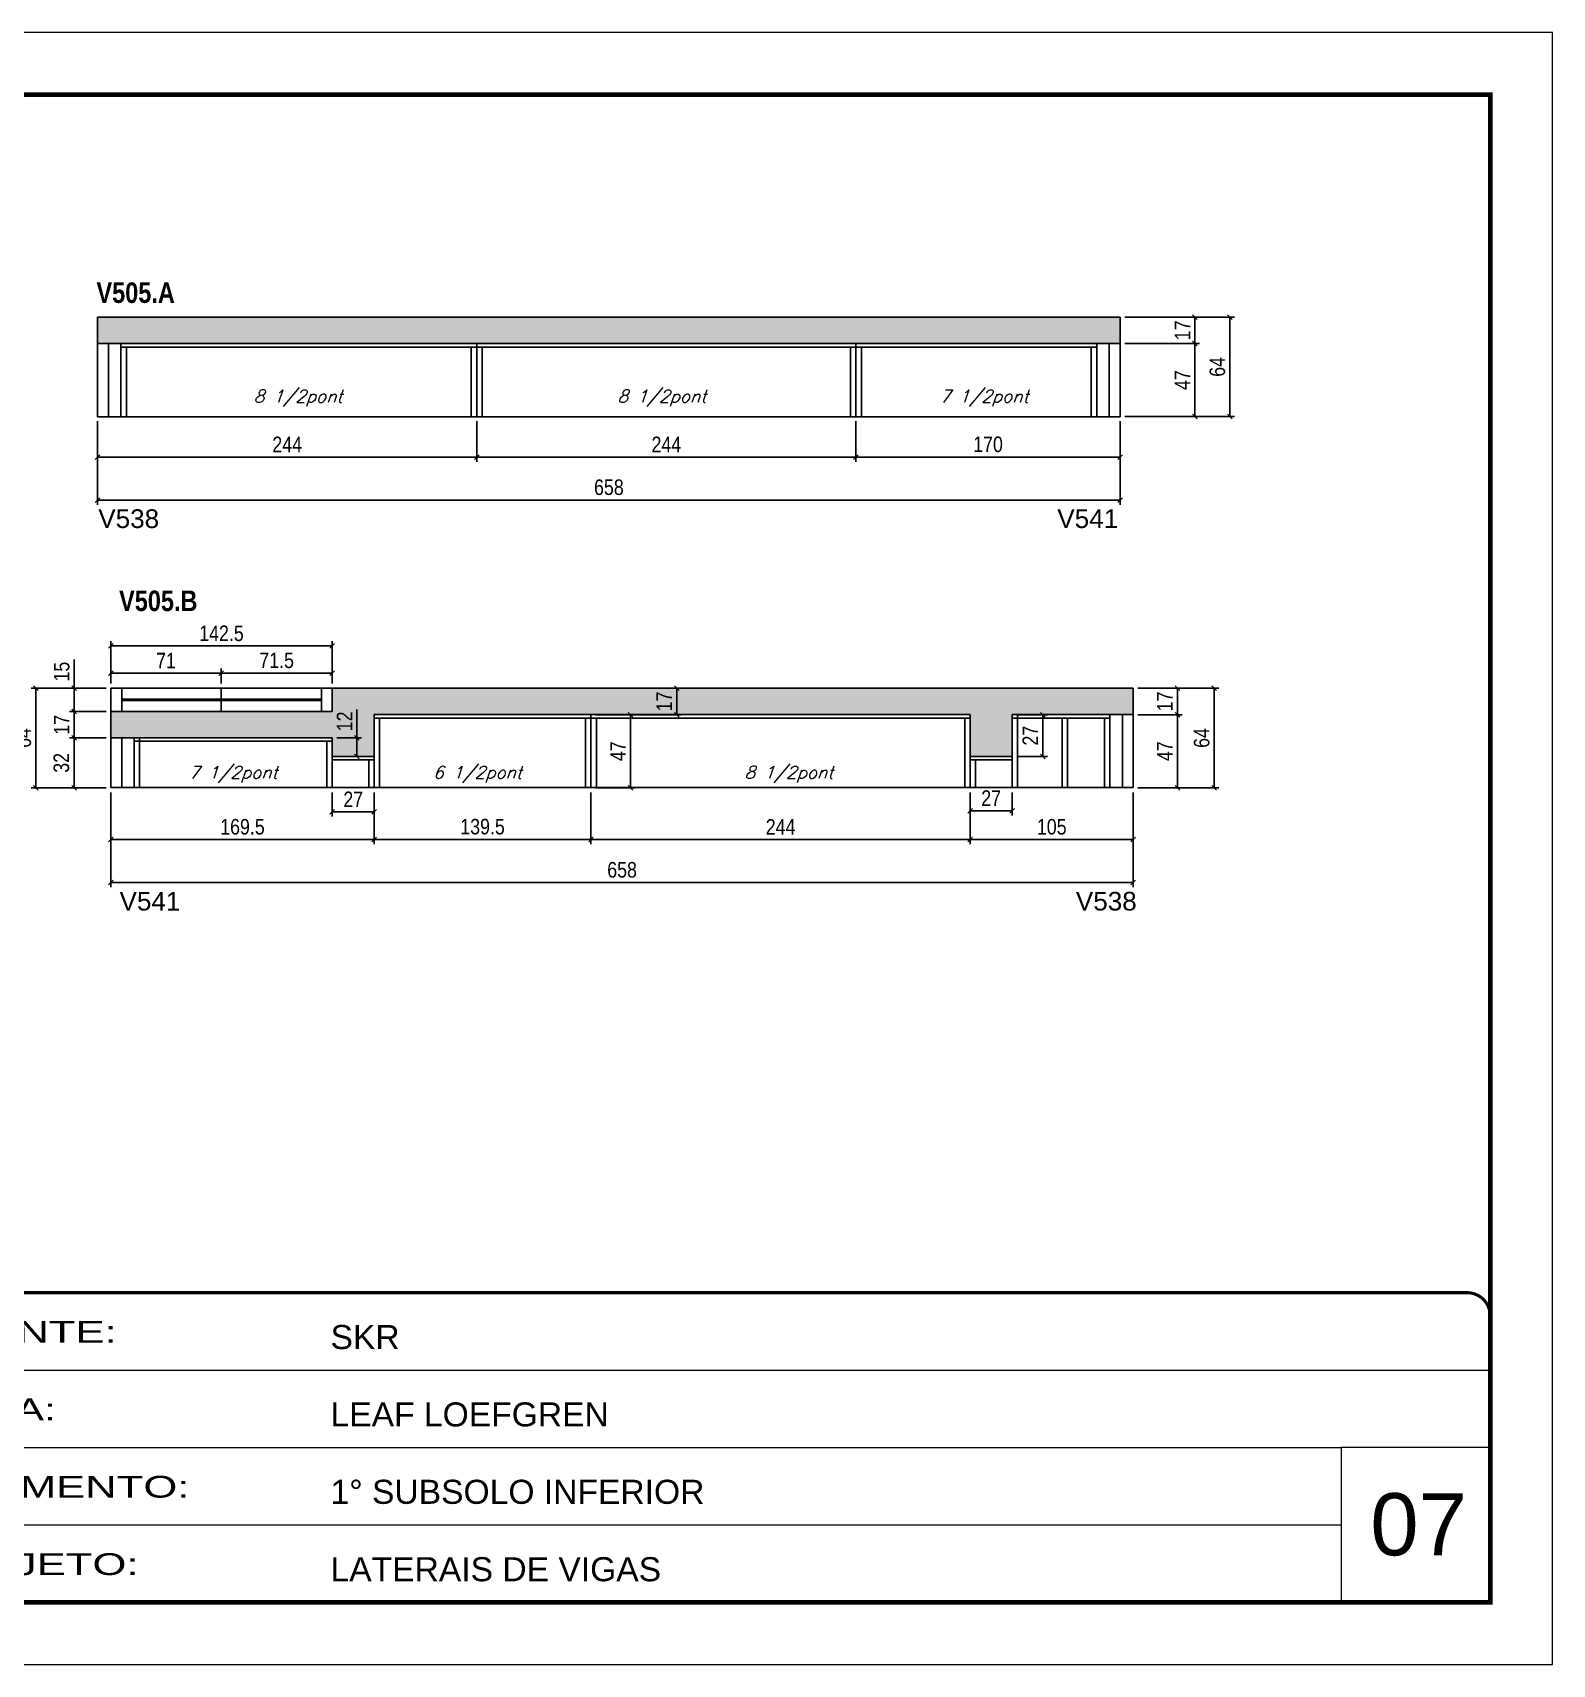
# Model space of a CAD drawing. Extents: x 3309 to 9590, y -2522 to 14608.
# Drawn here: x 7000 to 7978, y 12409 to 13459 of the extents above; entities that cross this region are included whole.
import ezdxf

# ---------------------------------------------------------------- set-up
doc = ezdxf.new("R2010")
doc.units = 0
doc.linetypes.add('CONTINUO', pattern=[0])
doc.linetypes.add('DASHED', pattern=[0.75, 0.5, -0.25])
for name, color, linetype in [('5', 5, 'Continuous'), ('COTA', 241, 'Continuous'), ('NOMENCLATURA', 7, 'Continuous'), ('Painéis', 200, 'Continuous'), ('SARR_2.2x7', 40, 'Continuous'), ('SARR_3.5x7', 81, 'Continuous'), ('texto', 7, 'Continuous')]:
    doc.layers.add(name, color=color, linetype=linetype)
for name, color, linetype, lineweight in [('CARIMBO', 255, 'Continuous', 9), ('Folhas', 255, 'Continuous', 9), ('SARRAFO DE PRESSAO', 251, 'DASHED', 9)]:
    doc.layers.add(name, color=color, linetype=linetype, lineweight=lineweight)
doc.styles.add('ARIAL', font='arial.ttf')
doc.styles.add('COTA TECNICA', font='techl___.ttf', dxfattribs={"height": 10})
doc.styles.add('Romans', font='romans.shx')
doc.styles.get("Standard").update_dxf_attribs({"font": 'arial.ttf'})
doc.styles.add('TECNICA', font='techb___.ttf', dxfattribs={"height": 10})
doc.styles.add('Tecnologia', font='')
doc.styles.get('Tecnologia').set_extended_font_data('Forgotten Futurist')
doc.dimstyles.new('PAINEL', dxfattribs={"dimtxt": 10, "dimasz": 3, "dimexe": 3, "dimexo": 3, "dimgap": 3, "dimtad": 1, "dimdec": 1, "dimzin": 12, "dimdsep": 46, "dimtxsty": 'COTA TECNICA', "dimblk1": 'OBLIQUE', "dimblk2": 'OBLIQUE', "dimsah": 1, "dimcen": 0.9, "dimclrd": 4, "dimclre": 4, "dimclrt": 240, "dimadec": 1, "dimazin": 3, "dimtfac": 1, "dimtdec": 1, "dimtmove": 0, "dimatfit": 3, "dimfxl": 1, "dimtolj": 1, "dimtzin": 12, "dimarcsym": 0})

# ---------------------------------------------------------------- blocks, each defined once
blk = doc.blocks.new('9999999999')
at = {"color": 30, "linetype": 'CONTINUO'}
for p, q in [((98564.6, 34379.6), (99584, 34379.6)), ((98564.6, 34329.8), (99488, 34329.8)), ((99584, 34329.8), (99488, 34329.8)), ((99488, 34329.8), (99488, 34230.2)), ((98564.6, 34280), (99488, 34280))]:
    blk.add_line(p, q, dxfattribs=at)
at = {"color": 30, "linetype": 'CONTINUO', "const_width": 2}
blk.add_lwpolyline([(99584, 34230.2), (99584, 34414.4, 0.414214), (99569, 34429.4), (98229, 34429.4, 0.414214), (98214, 34414.4), (98214, 34245.2, 0.414214), (98229, 34230.2), (99584, 34230.2)], format="xyb", dxfattribs=at)
at = {"layer": 'Folhas'}
blk.add_lwpolyline([(98139, 34190.2), (99624, 34190.2), (99624, 35240.2), (98139, 35240.2)], close=True, dxfattribs=at)
at = {"layer": 'Folhas', "color": 30, "const_width": 3}
blk.add_lwpolyline([(98214, 34230.2), (99584, 34230.2), (99584, 35200.2), (98214, 35200.2)], close=True, dxfattribs=at)
at = {"color": 7, "linetype": 'Continuous', "ltscale": 5, "style": 'ARIAL'}
for s, height, p in [('SKR', 15.48, (98837.7, 34393.1)), ('LEAF LOEFGREN', 15.483, (98837.7, 34343.3)), ('1° SUBSOLO INFERIOR', 15.483, (98837.7, 34293.5)), ('LATERAIS DE VIGAS', 15.483, (98837.7, 34243.7))]:
    blk.add_text(s, height=height, dxfattribs=at).set_placement(p)
at = {"layer": 'Folhas', "color": 7, "style": 'Tecnologia', "width": 1.5}
for s, p in [('CLIENTE:', (98573.7, 34397.2)), ('OBRA:', (98573.7, 34347.3)), ('PAVIMENTO:', (98573.7, 34297.5)), ('PROJETO:', (98573.7, 34247.7))]:
    blk.add_text(s, height=14, dxfattribs=at).set_placement(p)
blk = doc.blocks.new('_Oblique')
at = {"color": 0, "linetype": 'ByBlock', "lineweight": -2}
blk.add_line((-0.5, -0.5), (0.5, 0.5), dxfattribs=at)
blk = doc.blocks.new('*D63')
at = {"layer": 'COTA', "color": 4, "linetype": 'ByBlock', "lineweight": -2, "transparency": 16777216}
for p, q in [((7285.7, 13209.2), (7285.7, 13183.2)), ((7529.7, 13209.2), (7529.7, 13183.2)), ((7529.7, 13186.2), (7285.7, 13186.2))]:
    blk.add_line(p, q, dxfattribs=at)
at = {"layer": 'Defpoints', "color": 0, "linetype": 'ByBlock', "transparency": 16777216}
for p in [(7285.7, 13212.2), (7529.7, 13212.2), (7285.7, 13186.2)]:
    blk.add_point(p, dxfattribs=at)
at = {"layer": 'COTA', "color": 4, "linetype": 'ByBlock', "lineweight": -2, "transparency": 16777216, "xscale": 3, "yscale": 3, "zscale": 3, "rotation": 180}
blk.add_blockref('_Oblique', (7285.7, 13186.2), dxfattribs=at)
at = {"layer": 'COTA', "color": 4, "linetype": 'ByBlock', "lineweight": -2, "transparency": 16777216, "xscale": 3, "yscale": 3, "zscale": 3}
blk.add_blockref('_Oblique', (7529.7, 13186.2), dxfattribs=at)
at = {"layer": 'COTA', "color": 240, "linetype": 'ByBlock', "transparency": 16777216, "insert": (7407.7, 13194.3), "char_height": 10, "attachment_point": 5, "style": 'COTA TECNICA'}
blk.add_mtext('\\A1;244', dxfattribs=at)
blk = doc.blocks.new('*D64')
at = {"layer": 'COTA', "color": 4, "linetype": 'ByBlock', "lineweight": -2, "transparency": 16777216}
for p, q in [((7041.7, 13209.2), (7041.7, 13183.2)), ((7285.7, 13209.2), (7285.7, 13183.2)), ((7285.7, 13186.2), (7041.7, 13186.2))]:
    blk.add_line(p, q, dxfattribs=at)
at = {"layer": 'Defpoints', "color": 0, "linetype": 'ByBlock', "transparency": 16777216}
for p in [(7041.7, 13212.2), (7285.7, 13212.2), (7041.7, 13186.2)]:
    blk.add_point(p, dxfattribs=at)
at = {"layer": 'COTA', "color": 4, "linetype": 'ByBlock', "lineweight": -2, "transparency": 16777216, "xscale": 3, "yscale": 3, "zscale": 3, "rotation": 180}
blk.add_blockref('_Oblique', (7041.7, 13186.2), dxfattribs=at)
at = {"layer": 'COTA', "color": 4, "linetype": 'ByBlock', "lineweight": -2, "transparency": 16777216, "xscale": 3, "yscale": 3, "zscale": 3}
blk.add_blockref('_Oblique', (7285.7, 13186.2), dxfattribs=at)
at = {"layer": 'COTA', "color": 240, "linetype": 'ByBlock', "transparency": 16777216, "insert": (7163.7, 13194.3), "char_height": 10, "attachment_point": 5, "style": 'COTA TECNICA'}
blk.add_mtext('\\A1;244', dxfattribs=at)
blk = doc.blocks.new('*D66')
at = {"layer": 'COTA', "color": 4, "linetype": 'ByBlock', "lineweight": -2, "transparency": 16777216}
for p, q in [((7041.7, 13209.2), (7041.7, 13155.5)), ((7699.7, 13209.2), (7699.7, 13155.5)), ((7699.7, 13158.5), (7041.7, 13158.5))]:
    blk.add_line(p, q, dxfattribs=at)
at = {"layer": 'Defpoints', "color": 0, "linetype": 'ByBlock', "transparency": 16777216}
for p in [(7041.7, 13212.2), (7699.7, 13212.2), (7041.7, 13158.5)]:
    blk.add_point(p, dxfattribs=at)
at = {"layer": 'COTA', "color": 4, "linetype": 'ByBlock', "lineweight": -2, "transparency": 16777216, "xscale": 3, "yscale": 3, "zscale": 3, "rotation": 180}
blk.add_blockref('_Oblique', (7041.7, 13158.5), dxfattribs=at)
at = {"layer": 'COTA', "color": 4, "linetype": 'ByBlock', "lineweight": -2, "transparency": 16777216, "xscale": 3, "yscale": 3, "zscale": 3}
blk.add_blockref('_Oblique', (7699.7, 13158.5), dxfattribs=at)
at = {"layer": 'COTA', "color": 240, "linetype": 'ByBlock', "transparency": 16777216, "insert": (7370.7, 13166.7), "char_height": 10, "attachment_point": 5, "style": 'COTA TECNICA'}
blk.add_mtext('\\A1;658', dxfattribs=at)
blk = doc.blocks.new('*D67')
at = {"layer": 'COTA', "color": 4, "lineweight": -2, "transparency": 16777216}
for p, q in [((7702.7, 13259.2), (7750.8, 13259.2)), ((7747.8, 13212.2), (7747.8, 13259.2)), ((7702.7, 13212.2), (7750.8, 13212.2))]:
    blk.add_line(p, q, dxfattribs=at)
at = {"layer": 'Defpoints', "color": 0, "transparency": 16777216}
for p in [(7699.7, 13259.2), (7747.8, 13259.2), (7699.7, 13212.2)]:
    blk.add_point(p, dxfattribs=at)
at = {"layer": 'COTA', "color": 4, "lineweight": -2, "transparency": 16777216, "xscale": 3, "yscale": 3, "zscale": 3}
for p, rotation in [((7747.8, 13259.2), 90), ((7747.8, 13212.2), 270)]:
    blk.add_blockref('_Oblique', p, dxfattribs=dict(at, rotation=rotation))
at = {"layer": 'COTA', "color": 240, "transparency": 16777216, "insert": (7739.8, 13235.7), "char_height": 10, "attachment_point": 5, "rotation": 90, "style": 'COTA TECNICA'}
blk.add_mtext('\\A1;47', dxfattribs=at)
blk = doc.blocks.new('*D68')
at = {"layer": 'COTA', "color": 4, "lineweight": -2, "transparency": 16777216}
for p, q in [((7529.7, 13209.2), (7529.7, 13183.2)), ((7699.7, 13209.2), (7699.7, 13183.2)), ((7529.7, 13186.2), (7699.7, 13186.2))]:
    blk.add_line(p, q, dxfattribs=at)
at = {"layer": 'Defpoints', "color": 0, "transparency": 16777216}
for p in [(7529.7, 13212.2, 0), (7699.7, 13212.2, 0), (7699.7, 13186.2)]:
    blk.add_point(p, dxfattribs=at)
at = {"layer": 'COTA', "color": 4, "lineweight": -2, "transparency": 16777216, "xscale": 3, "yscale": 3, "zscale": 3, "rotation": 180}
blk.add_blockref('_Oblique', (7529.7, 13186.2), dxfattribs=at)
at = {"layer": 'COTA', "color": 4, "lineweight": -2, "transparency": 16777216, "xscale": 3, "yscale": 3, "zscale": 3}
blk.add_blockref('_Oblique', (7699.7, 13186.2), dxfattribs=at)
at = {"layer": 'COTA', "color": 240, "transparency": 16777216, "insert": (7614.7, 13194.3), "char_height": 10, "attachment_point": 5, "style": 'COTA TECNICA'}
blk.add_mtext('\\A1;170', dxfattribs=at)
blk = doc.blocks.new('*D69')
at = {"layer": 'COTA', "color": 4, "lineweight": -2, "transparency": 16777216}
for p, q in [((7702.7, 13276.2), (7750.8, 13276.2)), ((7747.8, 13259.2), (7747.8, 13276.2)), ((7702.7, 13259.2), (7750.8, 13259.2))]:
    blk.add_line(p, q, dxfattribs=at)
at = {"layer": 'Defpoints', "color": 0, "transparency": 16777216}
for p in [(7699.7, 13276.2, 0), (7747.8, 13276.2), (7699.7, 13259.2, 0)]:
    blk.add_point(p, dxfattribs=at)
at = {"layer": 'COTA', "color": 4, "lineweight": -2, "transparency": 16777216, "xscale": 3, "yscale": 3, "zscale": 3}
for p, rotation in [((7747.8, 13276.2), 90), ((7747.8, 13259.2), 270)]:
    blk.add_blockref('_Oblique', p, dxfattribs=dict(at, rotation=rotation))
at = {"layer": 'COTA', "color": 240, "transparency": 16777216, "insert": (7739.8, 13267.7), "char_height": 10, "attachment_point": 5, "rotation": 90, "style": 'COTA TECNICA'}
blk.add_mtext('\\A1;17', dxfattribs=at)
blk = doc.blocks.new('*D65')
at = {"layer": 'COTA', "color": 4, "lineweight": -2, "transparency": 16777216}
for p, q in [((7702.7, 13276.2), (7773.4, 13276.2)), ((7770.4, 13276.2), (7770.4, 13212.2)), ((7702.7, 13212.2), (7773.4, 13212.2))]:
    blk.add_line(p, q, dxfattribs=at)
at = {"layer": 'Defpoints', "color": 0, "transparency": 16777216}
for p in [(7699.7, 13276.2, 0), (7699.7, 13212.2, 0), (7770.4, 13212.2)]:
    blk.add_point(p, dxfattribs=at)
at = {"layer": 'COTA', "color": 4, "lineweight": -2, "transparency": 16777216, "xscale": 3, "yscale": 3, "zscale": 3}
for p, rotation in [((7770.4, 13276.2), 90), ((7770.4, 13212.2), 270)]:
    blk.add_blockref('_Oblique', p, dxfattribs=dict(at, rotation=rotation))
at = {"layer": 'COTA', "color": 240, "transparency": 16777216, "insert": (7762.3, 13244.2), "char_height": 10, "attachment_point": 5, "rotation": 90, "style": 'COTA TECNICA'}
blk.add_mtext('\\A1;64', dxfattribs=at)
blk = doc.blocks.new('*D320')
at = {"layer": 'COTA', "color": 4, "linetype": 'ByBlock', "lineweight": -2, "transparency": 16777216}
for p, q in [((7050.2, 12970.4), (7050.2, 12937.1)), ((7219.7, 12970.4), (7219.7, 12937.1)), ((7050.2, 12940.1), (7219.7, 12940.1))]:
    blk.add_line(p, q, dxfattribs=at)
at = {"layer": 'Defpoints', "color": 0, "linetype": 'ByBlock', "transparency": 16777216}
for p in [(7050.2, 12973.4), (7219.7, 12973.4), (7219.7, 12940.1)]:
    blk.add_point(p, dxfattribs=at)
at = {"layer": 'COTA', "color": 4, "linetype": 'ByBlock', "lineweight": -2, "transparency": 16777216, "xscale": 3, "yscale": 3, "zscale": 3, "rotation": 180}
blk.add_blockref('_Oblique', (7050.2, 12940.1), dxfattribs=at)
at = {"layer": 'COTA', "color": 4, "linetype": 'ByBlock', "lineweight": -2, "transparency": 16777216, "xscale": 3, "yscale": 3, "zscale": 3}
blk.add_blockref('_Oblique', (7219.7, 12940.1), dxfattribs=at)
at = {"layer": 'COTA', "color": 240, "linetype": 'ByBlock', "transparency": 16777216, "insert": (7134.9, 12948.2), "char_height": 10, "attachment_point": 5, "style": 'COTA TECNICA'}
blk.add_mtext('\\A1;169.5', dxfattribs=at)
blk = doc.blocks.new('*D321')
at = {"layer": 'COTA', "color": 4, "linetype": 'ByBlock', "lineweight": -2, "transparency": 16777216}
for p, q in [((7603.2, 12970.4), (7603.2, 12937.1)), ((7708.2, 12970.4), (7708.2, 12937.1)), ((7603.2, 12940.1), (7708.2, 12940.1))]:
    blk.add_line(p, q, dxfattribs=at)
at = {"layer": 'Defpoints', "color": 0, "linetype": 'ByBlock', "transparency": 16777216}
for p in [(7603.2, 12973.4), (7708.2, 12973.4), (7708.2, 12940.1)]:
    blk.add_point(p, dxfattribs=at)
at = {"layer": 'COTA', "color": 4, "linetype": 'ByBlock', "lineweight": -2, "transparency": 16777216, "xscale": 3, "yscale": 3, "zscale": 3, "rotation": 180}
blk.add_blockref('_Oblique', (7603.2, 12940.1), dxfattribs=at)
at = {"layer": 'COTA', "color": 4, "linetype": 'ByBlock', "lineweight": -2, "transparency": 16777216, "xscale": 3, "yscale": 3, "zscale": 3}
blk.add_blockref('_Oblique', (7708.2, 12940.1), dxfattribs=at)
at = {"layer": 'COTA', "color": 240, "linetype": 'ByBlock', "transparency": 16777216, "insert": (7655.7, 12948.2), "char_height": 10, "attachment_point": 5, "style": 'COTA TECNICA'}
blk.add_mtext('\\A1;105', dxfattribs=at)
blk = doc.blocks.new('*D332')
at = {"layer": 'COTA', "color": 4, "linetype": 'ByBlock', "lineweight": -2, "transparency": 16777216}
for p, q in [((7050.2, 12970.4), (7050.2, 12909.4)), ((7708.2, 12970.4), (7708.2, 12909.4)), ((7050.2, 12912.4), (7708.2, 12912.4))]:
    blk.add_line(p, q, dxfattribs=at)
at = {"layer": 'Defpoints', "color": 0, "linetype": 'ByBlock', "transparency": 16777216}
for p in [(7050.2, 12973.4), (7708.2, 12973.4), (7708.2, 12912.4)]:
    blk.add_point(p, dxfattribs=at)
at = {"layer": 'COTA', "color": 4, "linetype": 'ByBlock', "lineweight": -2, "transparency": 16777216, "xscale": 3, "yscale": 3, "zscale": 3, "rotation": 180}
blk.add_blockref('_Oblique', (7050.2, 12912.4), dxfattribs=at)
at = {"layer": 'COTA', "color": 4, "linetype": 'ByBlock', "lineweight": -2, "transparency": 16777216, "xscale": 3, "yscale": 3, "zscale": 3}
blk.add_blockref('_Oblique', (7708.2, 12912.4), dxfattribs=at)
at = {"layer": 'COTA', "color": 240, "linetype": 'ByBlock', "transparency": 16777216, "insert": (7379.2, 12920.5), "char_height": 10, "attachment_point": 5, "style": 'COTA TECNICA'}
blk.add_mtext('\\A1;658', dxfattribs=at)
blk = doc.blocks.new('*D333')
at = {"layer": 'COTA', "color": 4, "lineweight": -2, "transparency": 16777216}
for p, q in [((7047.2, 13037.4), (6999, 13037.4)), ((7002, 12973.4), (7002, 13037.4)), ((7047.2, 12973.4), (6999, 12973.4))]:
    blk.add_line(p, q, dxfattribs=at)
at = {"layer": 'Defpoints', "color": 0, "transparency": 16777216}
for p in [(7002, 13037.4), (7050.2, 13037.4), (7050.2, 12973.4)]:
    blk.add_point(p, dxfattribs=at)
at = {"layer": 'COTA', "color": 4, "lineweight": -2, "transparency": 16777216, "xscale": 3, "yscale": 3, "zscale": 3}
for p, rotation in [((7002, 13037.4), 90), ((7002, 12973.4), 270)]:
    blk.add_blockref('_Oblique', p, dxfattribs=dict(at, rotation=rotation))
at = {"layer": 'COTA', "color": 240, "transparency": 16777216, "insert": (6993.9, 13005.4), "char_height": 10, "attachment_point": 5, "rotation": 90, "style": 'COTA TECNICA'}
blk.add_mtext('\\A1;64', dxfattribs=at)
blk = doc.blocks.new('*D327')
at = {"layer": 'COTA', "color": 4, "lineweight": -2, "transparency": 16777216}
for p, q in [((7359.2, 12970.4), (7359.2, 12937.1)), ((7603.2, 12970.4), (7603.2, 12937.1)), ((7603.2, 12940.1), (7359.2, 12940.1))]:
    blk.add_line(p, q, dxfattribs=at)
at = {"layer": 'Defpoints', "color": 0, "transparency": 16777216}
for p in [(7359.2, 12973.4, 0), (7603.2, 12973.4, 0), (7359.2, 12940.1)]:
    blk.add_point(p, dxfattribs=at)
at = {"layer": 'COTA', "color": 4, "lineweight": -2, "transparency": 16777216, "xscale": 3, "yscale": 3, "zscale": 3, "rotation": 180}
blk.add_blockref('_Oblique', (7359.2, 12940.1), dxfattribs=at)
at = {"layer": 'COTA', "color": 4, "lineweight": -2, "transparency": 16777216, "xscale": 3, "yscale": 3, "zscale": 3}
blk.add_blockref('_Oblique', (7603.2, 12940.1), dxfattribs=at)
at = {"layer": 'COTA', "color": 240, "transparency": 16777216, "insert": (7481.2, 12948.2), "char_height": 10, "attachment_point": 5, "style": 'COTA TECNICA'}
blk.add_mtext('\\A1;244', dxfattribs=at)
blk = doc.blocks.new('*D328')
at = {"layer": 'COTA', "color": 4, "lineweight": -2, "transparency": 16777216}
for p, q in [((7219.7, 12970.4), (7219.7, 12937.1)), ((7359.2, 12970.4), (7359.2, 12937.1)), ((7359.2, 12940.1), (7219.7, 12940.1))]:
    blk.add_line(p, q, dxfattribs=at)
at = {"layer": 'Defpoints', "color": 0, "transparency": 16777216}
for p in [(7219.7, 12973.4, 0), (7359.2, 12973.4, 0), (7219.7, 12940.1)]:
    blk.add_point(p, dxfattribs=at)
at = {"layer": 'COTA', "color": 4, "lineweight": -2, "transparency": 16777216, "xscale": 3, "yscale": 3, "zscale": 3, "rotation": 180}
blk.add_blockref('_Oblique', (7219.7, 12940.1), dxfattribs=at)
at = {"layer": 'COTA', "color": 4, "lineweight": -2, "transparency": 16777216, "xscale": 3, "yscale": 3, "zscale": 3}
blk.add_blockref('_Oblique', (7359.2, 12940.1), dxfattribs=at)
at = {"layer": 'COTA', "color": 240, "transparency": 16777216, "insert": (7289.4, 12948.3), "char_height": 10, "attachment_point": 5, "style": 'COTA TECNICA'}
blk.add_mtext('\\A1;139.5', dxfattribs=at)
blk = doc.blocks.new('*D329')
at = {"layer": 'COTA', "color": 4, "lineweight": -2, "transparency": 16777216}
for p, q in [((7633.2, 13020.4), (7652.9, 13020.4)), ((7649.9, 13020.4), (7649.9, 12993.4)), ((7633.2, 12993.4), (7652.9, 12993.4))]:
    blk.add_line(p, q, dxfattribs=at)
at = {"layer": 'Defpoints', "color": 0, "transparency": 16777216}
for p in [(7630.2, 13020.4, 0), (7630.2, 12993.4, 0), (7649.9, 12993.4)]:
    blk.add_point(p, dxfattribs=at)
at = {"layer": 'COTA', "color": 4, "lineweight": -2, "transparency": 16777216, "xscale": 3, "yscale": 3, "zscale": 3}
for p, rotation in [((7649.9, 13020.4), 90), ((7649.9, 12993.4), 270)]:
    blk.add_blockref('_Oblique', p, dxfattribs=dict(at, rotation=rotation))
at = {"layer": 'COTA', "color": 240, "transparency": 16777216, "insert": (7641.9, 13006.9), "char_height": 10, "attachment_point": 5, "rotation": 90, "style": 'COTA TECNICA'}
blk.add_mtext('\\A1;27', dxfattribs=at)
blk = doc.blocks.new('*D330')
at = {"layer": 'COTA', "color": 4, "lineweight": -2, "transparency": 16777216}
for p, q in [((7603.2, 12970.4), (7603.2, 12955.6)), ((7630.2, 12970.4), (7630.2, 12955.6)), ((7630.2, 12958.6), (7603.2, 12958.6))]:
    blk.add_line(p, q, dxfattribs=at)
at = {"layer": 'Defpoints', "color": 0, "transparency": 16777216}
for p in [(7603.2, 12973.4, 0), (7630.2, 12973.4, 0), (7603.2, 12958.6)]:
    blk.add_point(p, dxfattribs=at)
at = {"layer": 'COTA', "color": 4, "lineweight": -2, "transparency": 16777216, "xscale": 3, "yscale": 3, "zscale": 3, "rotation": 180}
blk.add_blockref('_Oblique', (7603.2, 12958.6), dxfattribs=at)
at = {"layer": 'COTA', "color": 4, "lineweight": -2, "transparency": 16777216, "xscale": 3, "yscale": 3, "zscale": 3}
blk.add_blockref('_Oblique', (7630.2, 12958.6), dxfattribs=at)
at = {"layer": 'COTA', "color": 240, "transparency": 16777216, "insert": (7616.7, 12966.7), "char_height": 10, "attachment_point": 5, "style": 'COTA TECNICA'}
blk.add_mtext('\\A1;27', dxfattribs=at)
blk = doc.blocks.new('*D323')
at = {"layer": 'COTA', "color": 4, "lineweight": -2, "transparency": 16777216}
for p, q in [((7047.2, 13005.4), (7023.7, 13005.4)), ((7026.7, 13005.4), (7026.7, 12973.4)), ((7047.2, 12973.4), (7023.7, 12973.4))]:
    blk.add_line(p, q, dxfattribs=at)
at = {"layer": 'Defpoints', "color": 0, "transparency": 16777216}
for p in [(7050.2, 13005.4, 0), (7026.7, 12973.4), (7050.2, 12973.4, 0)]:
    blk.add_point(p, dxfattribs=at)
at = {"layer": 'COTA', "color": 4, "lineweight": -2, "transparency": 16777216, "xscale": 3, "yscale": 3, "zscale": 3}
for p, rotation in [((7026.7, 13005.4), 90), ((7026.7, 12973.4), 270)]:
    blk.add_blockref('_Oblique', p, dxfattribs=dict(at, rotation=rotation))
at = {"layer": 'COTA', "color": 240, "transparency": 16777216, "insert": (7018.4, 12989.4), "char_height": 10, "attachment_point": 5, "rotation": 90, "style": 'COTA TECNICA'}
blk.add_mtext('\\A1;32', dxfattribs=at)
blk = doc.blocks.new('*D324')
at = {"layer": 'COTA', "color": 4, "lineweight": -2, "transparency": 16777216}
for p, q in [((7047.2, 13022.4), (7023.7, 13022.4)), ((7026.7, 13005.4), (7026.7, 13022.4)), ((7047.2, 13005.4), (7023.7, 13005.4))]:
    blk.add_line(p, q, dxfattribs=at)
at = {"layer": 'Defpoints', "color": 0, "transparency": 16777216}
for p in [(7026.7, 13022.4), (7050.2, 13022.4, 0), (7050.2, 13005.4, 0)]:
    blk.add_point(p, dxfattribs=at)
at = {"layer": 'COTA', "color": 4, "lineweight": -2, "transparency": 16777216, "xscale": 3, "yscale": 3, "zscale": 3}
for p, rotation in [((7026.7, 13022.4), 90), ((7026.7, 13005.4), 270)]:
    blk.add_blockref('_Oblique', p, dxfattribs=dict(at, rotation=rotation))
at = {"layer": 'COTA', "color": 240, "transparency": 16777216, "insert": (7018.6, 13013.9), "char_height": 10, "attachment_point": 5, "rotation": 90, "style": 'COTA TECNICA'}
blk.add_mtext('\\A1;17', dxfattribs=at)
blk = doc.blocks.new('*D325')
at = {"layer": 'COTA', "color": 4, "lineweight": -2, "transparency": 16777216}
for p, q in [((7026.7, 13037.4), (7026.7, 13055.8)), ((7047.2, 13037.4), (7023.7, 13037.4)), ((7026.7, 13022.4), (7026.7, 13037.4)), ((7047.2, 13022.4), (7023.7, 13022.4))]:
    blk.add_line(p, q, dxfattribs=at)
at = {"layer": 'Defpoints', "color": 0, "transparency": 16777216}
for p in [(7026.7, 13037.4), (7050.2, 13037.4, 0), (7050.2, 13022.4, 0)]:
    blk.add_point(p, dxfattribs=at)
at = {"layer": 'COTA', "color": 4, "lineweight": -2, "transparency": 16777216, "xscale": 3, "yscale": 3, "zscale": 3}
for p, rotation in [((7026.7, 13037.4), 90), ((7026.7, 13022.4), 270)]:
    blk.add_blockref('_Oblique', p, dxfattribs=dict(at, rotation=rotation))
at = {"layer": 'COTA', "color": 240, "transparency": 16777216, "insert": (7018.6, 13048.1), "char_height": 10, "attachment_point": 5, "rotation": 90, "style": 'COTA TECNICA'}
blk.add_mtext('\\A1;15', dxfattribs=at)
blk = doc.blocks.new('*D326')
at = {"layer": 'COTA', "color": 4, "lineweight": -2, "transparency": 16777216}
for p, q in [((7050.2, 13040.4), (7050.2, 13067.6)), ((7192.7, 13064.6), (7050.2, 13064.6)), ((7192.7, 13040.4), (7192.7, 13067.6))]:
    blk.add_line(p, q, dxfattribs=at)
at = {"layer": 'Defpoints', "color": 0, "transparency": 16777216}
for p in [(7050.2, 13064.6), (7050.2, 13037.4, 0), (7192.7, 13037.4, 0)]:
    blk.add_point(p, dxfattribs=at)
at = {"layer": 'COTA', "color": 4, "lineweight": -2, "transparency": 16777216, "xscale": 3, "yscale": 3, "zscale": 3, "rotation": 180}
blk.add_blockref('_Oblique', (7050.2, 13064.6), dxfattribs=at)
at = {"layer": 'COTA', "color": 4, "lineweight": -2, "transparency": 16777216, "xscale": 3, "yscale": 3, "zscale": 3}
blk.add_blockref('_Oblique', (7192.7, 13064.6), dxfattribs=at)
at = {"layer": 'COTA', "color": 240, "transparency": 16777216, "insert": (7121.4, 13072.7), "char_height": 10, "attachment_point": 5, "style": 'COTA TECNICA'}
blk.add_mtext('\\A1;142.5', dxfattribs=at)
blk = doc.blocks.new('*D331')
at = {"layer": 'COTA', "color": 4, "lineweight": -2, "transparency": 16777216}
for p, q in [((7711.2, 13020.4), (7739.6, 13020.4)), ((7736.6, 13020.4), (7736.6, 12973.4)), ((7711.2, 12973.4), (7739.6, 12973.4))]:
    blk.add_line(p, q, dxfattribs=at)
at = {"layer": 'Defpoints', "color": 0, "transparency": 16777216}
for p in [(7708.2, 13020.4, 0), (7708.2, 12973.4, 0), (7736.6, 12973.4)]:
    blk.add_point(p, dxfattribs=at)
at = {"layer": 'COTA', "color": 4, "lineweight": -2, "transparency": 16777216, "xscale": 3, "yscale": 3, "zscale": 3}
for p, rotation in [((7736.6, 13020.4), 90), ((7736.6, 12973.4), 270)]:
    blk.add_blockref('_Oblique', p, dxfattribs=dict(at, rotation=rotation))
at = {"layer": 'COTA', "color": 240, "transparency": 16777216, "insert": (7728.5, 12996.9), "char_height": 10, "attachment_point": 5, "rotation": 90, "style": 'COTA TECNICA'}
blk.add_mtext('\\A1;47', dxfattribs=at)
blk = doc.blocks.new('*D322')
at = {"layer": 'COTA', "color": 4, "lineweight": -2, "transparency": 16777216}
for p, q in [((7362.2, 13020.4), (7387.7, 13020.4)), ((7384.7, 13020.4), (7384.7, 12973.4)), ((7362.2, 12973.4), (7387.7, 12973.4))]:
    blk.add_line(p, q, dxfattribs=at)
at = {"layer": 'Defpoints', "color": 0, "transparency": 16777216}
for p in [(7359.2, 13020.4, 0), (7359.2, 12973.4, 0), (7384.7, 12973.4)]:
    blk.add_point(p, dxfattribs=at)
at = {"layer": 'COTA', "color": 4, "lineweight": -2, "transparency": 16777216, "xscale": 3, "yscale": 3, "zscale": 3}
for p, rotation in [((7384.7, 13020.4), 90), ((7384.7, 12973.4), 270)]:
    blk.add_blockref('_Oblique', p, dxfattribs=dict(at, rotation=rotation))
at = {"layer": 'COTA', "color": 240, "transparency": 16777216, "insert": (7376.6, 12996.9), "char_height": 10, "attachment_point": 5, "rotation": 90, "style": 'COTA TECNICA'}
blk.add_mtext('\\A1;47', dxfattribs=at)
blk = doc.blocks.new('*D334')
at = {"layer": 'COTA', "color": 4, "lineweight": -2, "transparency": 16777216}
for p, q in [((7192.7, 12970.4), (7192.7, 12954.8)), ((7219.7, 12970.4), (7219.7, 12954.8)), ((7219.7, 12957.8), (7192.7, 12957.8))]:
    blk.add_line(p, q, dxfattribs=at)
at = {"layer": 'Defpoints', "color": 0, "transparency": 16777216}
for p in [(7192.7, 12973.4, 0), (7219.7, 12973.4, 0), (7192.7, 12957.8)]:
    blk.add_point(p, dxfattribs=at)
at = {"layer": 'COTA', "color": 4, "lineweight": -2, "transparency": 16777216, "xscale": 3, "yscale": 3, "zscale": 3, "rotation": 180}
blk.add_blockref('_Oblique', (7192.7, 12957.8), dxfattribs=at)
at = {"layer": 'COTA', "color": 4, "lineweight": -2, "transparency": 16777216, "xscale": 3, "yscale": 3, "zscale": 3}
blk.add_blockref('_Oblique', (7219.7, 12957.8), dxfattribs=at)
at = {"layer": 'COTA', "color": 240, "transparency": 16777216, "insert": (7206.2, 12965.9), "char_height": 10, "attachment_point": 5, "style": 'COTA TECNICA'}
blk.add_mtext('\\A1;27', dxfattribs=at)
blk = doc.blocks.new('*D337')
at = {"layer": 'COTA', "color": 4, "lineweight": -2, "transparency": 16777216}
for p, q in [((7050.2, 13040.4), (7050.2, 13050.2)), ((7050.2, 13047.2), (7121.2, 13047.2)), ((7121.2, 13040.4), (7121.2, 13050.2))]:
    blk.add_line(p, q, dxfattribs=at)
at = {"layer": 'Defpoints', "color": 0, "transparency": 16777216}
for p in [(7121.2, 13047.2), (7050.2, 13037.4), (7121.2, 13037.4)]:
    blk.add_point(p, dxfattribs=at)
at = {"layer": 'COTA', "color": 4, "lineweight": -2, "transparency": 16777216, "xscale": 3, "yscale": 3, "zscale": 3, "rotation": 180}
blk.add_blockref('_Oblique', (7050.2, 13047.2), dxfattribs=at)
at = {"layer": 'COTA', "color": 4, "lineweight": -2, "transparency": 16777216, "xscale": 3, "yscale": 3, "zscale": 3}
blk.add_blockref('_Oblique', (7121.2, 13047.2), dxfattribs=at)
at = {"layer": 'COTA', "color": 240, "transparency": 16777216, "insert": (7085.7, 13055.2), "char_height": 10, "attachment_point": 5, "style": 'COTA TECNICA'}
blk.add_mtext('\\A1;71', dxfattribs=at)
blk = doc.blocks.new('*D338')
at = {"layer": 'COTA', "color": 4, "lineweight": -2, "transparency": 16777216}
for p, q in [((7121.2, 13040.4), (7121.2, 13050.2)), ((7121.2, 13047.2), (7192.7, 13047.2)), ((7192.7, 13040.4), (7192.7, 13050.2))]:
    blk.add_line(p, q, dxfattribs=at)
at = {"layer": 'Defpoints', "color": 0, "transparency": 16777216}
for p in [(7192.7, 13047.2), (7121.2, 13037.4), (7192.7, 13037.4)]:
    blk.add_point(p, dxfattribs=at)
at = {"layer": 'COTA', "color": 4, "lineweight": -2, "transparency": 16777216, "xscale": 3, "yscale": 3, "zscale": 3, "rotation": 180}
blk.add_blockref('_Oblique', (7121.2, 13047.2), dxfattribs=at)
at = {"layer": 'COTA', "color": 4, "lineweight": -2, "transparency": 16777216, "xscale": 3, "yscale": 3, "zscale": 3}
blk.add_blockref('_Oblique', (7192.7, 13047.2), dxfattribs=at)
at = {"layer": 'COTA', "color": 240, "transparency": 16777216, "insert": (7156.9, 13055.3), "char_height": 10, "attachment_point": 5, "style": 'COTA TECNICA'}
blk.add_mtext('\\A1;71.5', dxfattribs=at)
blk = doc.blocks.new('*D339')
at = {"layer": 'COTA', "color": 4, "lineweight": -2, "transparency": 16777216}
for p, q in [((7208.6, 13005.4), (7208.6, 13023.8)), ((7195.7, 13005.4), (7211.6, 13005.4)), ((7208.6, 12993.4), (7208.6, 13005.4)), ((7195.7, 12993.4), (7211.6, 12993.4))]:
    blk.add_line(p, q, dxfattribs=at)
at = {"layer": 'Defpoints', "color": 0, "transparency": 16777216}
for p in [(7192.7, 13005.4), (7208.6, 13005.4), (7192.7, 12993.4)]:
    blk.add_point(p, dxfattribs=at)
at = {"layer": 'COTA', "color": 4, "lineweight": -2, "transparency": 16777216, "xscale": 3, "yscale": 3, "zscale": 3}
for p, rotation in [((7208.6, 13005.4), 90), ((7208.6, 12993.4), 270)]:
    blk.add_blockref('_Oblique', p, dxfattribs=dict(at, rotation=rotation))
at = {"layer": 'COTA', "color": 240, "transparency": 16777216, "insert": (7200.6, 13016.1), "char_height": 10, "attachment_point": 5, "rotation": 90, "style": 'COTA TECNICA'}
blk.add_mtext('\\A1;12', dxfattribs=at)
blk = doc.blocks.new('*D340')
at = {"layer": 'COTA', "color": 4, "lineweight": -2, "transparency": 16777216}
for p, q in [((7391.9, 13037.4), (7417.4, 13037.4)), ((7414.4, 13020.4), (7414.4, 13037.4)), ((7362.2, 13020.4), (7417.4, 13020.4))]:
    blk.add_line(p, q, dxfattribs=at)
at = {"layer": 'Defpoints', "color": 0, "transparency": 16777216}
for p in [(7388.9, 13037.4), (7414.4, 13037.4), (7359.2, 13020.4)]:
    blk.add_point(p, dxfattribs=at)
at = {"layer": 'COTA', "color": 4, "lineweight": -2, "transparency": 16777216, "xscale": 3, "yscale": 3, "zscale": 3}
for p, rotation in [((7414.4, 13037.4), 90), ((7414.4, 13020.4), 270)]:
    blk.add_blockref('_Oblique', p, dxfattribs=dict(at, rotation=rotation))
at = {"layer": 'COTA', "color": 240, "transparency": 16777216, "insert": (7406.3, 13028.9), "char_height": 10, "attachment_point": 5, "rotation": 90, "style": 'COTA TECNICA'}
blk.add_mtext('\\A1;17', dxfattribs=at)
blk = doc.blocks.new('*D480')
at = {"layer": 'COTA', "color": 4, "lineweight": -2, "transparency": 16777216}
for p, q in [((7711.2, 13037.4), (7739.6, 13037.4)), ((7736.6, 13020.4), (7736.6, 13037.4)), ((7711.2, 13020.4), (7739.6, 13020.4))]:
    blk.add_line(p, q, dxfattribs=at)
at = {"layer": 'Defpoints', "color": 0, "transparency": 16777216}
for p in [(7708.2, 13037.4), (7736.6, 13037.4), (7708.2, 13020.4)]:
    blk.add_point(p, dxfattribs=at)
at = {"layer": 'COTA', "color": 4, "lineweight": -2, "transparency": 16777216, "xscale": 3, "yscale": 3, "zscale": 3}
for p, rotation in [((7736.6, 13037.4), 90), ((7736.6, 13020.4), 270)]:
    blk.add_blockref('_Oblique', p, dxfattribs=dict(at, rotation=rotation))
at = {"layer": 'COTA', "color": 240, "transparency": 16777216, "insert": (7728.5, 13028.9), "char_height": 10, "attachment_point": 5, "rotation": 90, "style": 'COTA TECNICA'}
blk.add_mtext('\\A1;17', dxfattribs=at)
blk = doc.blocks.new('*D481')
at = {"layer": 'COTA', "color": 4, "lineweight": -2, "transparency": 16777216}
for p, q in [((7711.2, 13037.4), (7763.3, 13037.4)), ((7760.3, 13037.4), (7760.3, 12973.4)), ((7711.2, 12973.4), (7763.3, 12973.4))]:
    blk.add_line(p, q, dxfattribs=at)
at = {"layer": 'Defpoints', "color": 0, "transparency": 16777216}
for p in [(7708.2, 13037.4), (7708.2, 12973.4), (7760.3, 12973.4)]:
    blk.add_point(p, dxfattribs=at)
at = {"layer": 'COTA', "color": 4, "lineweight": -2, "transparency": 16777216, "xscale": 3, "yscale": 3, "zscale": 3}
for p, rotation in [((7760.3, 13037.4), 90), ((7760.3, 12973.4), 270)]:
    blk.add_blockref('_Oblique', p, dxfattribs=dict(at, rotation=rotation))
at = {"layer": 'COTA', "color": 240, "transparency": 16777216, "insert": (7752.2, 13005.4), "char_height": 10, "attachment_point": 5, "rotation": 90, "style": 'COTA TECNICA'}
blk.add_mtext('\\A1;64', dxfattribs=at)

msp = doc.modelspace()

# ---------------------------------------------------------------- hatches: boundary and pattern name
at = {"layer": 'COTA'}
h = msp.add_hatch(dxfattribs=at)
h.set_pattern_fill('AR-CONC', color=256, scale=0.03)
h.set_pattern_definition([(50, (-7.0614, 0.1536), (5.4655401, -0.4781726), [0.5715, -6.2865]), (355, (-7.0614, 0.1536), (-1.0573026, 5.7317054), [0.4572, -5.0292175]), (100.451445, (-6.606, 0.114), (4.4082374, 5.2535326), [0.4857003, -5.3427073]), (46.1842, (-7.0614, 1.6776), (8.1323712, -1.2612698), [0.85725, -9.42975]), (96.63556, (-6.384, 1.5725), (7.122124, 7.4227837), [0.7285507, -8.0140682]), (351.18415, (-7.061, 1.678), (7.122124, 7.4227837), [0.685799, -7.543792]), (21, (-6.2994, 1.2966), (4.5484317, -3.067956), [0.5715, -6.2865]), (326, (-6.2994, 1.2966), (1.8540609, 5.525639), [0.4572, -5.0292]), (71.451445, (-5.9204, 1.041), (6.4024926, 2.457683), [0.4857003, -5.3426981]), (37.5, (-7.0614, 0.1536), (0.0926581, 2.53665117), [0, -4.96824, 0, -5.1054, 0, -5.04825]), (7.5, (-7.0614, 0.1536), (2.00458988, 3.00541724), [0, -2.91084, 0, -4.85394, 0, -1.92405]), (327.5, (-8.7607, 0.1536), (4.06771786, -0.17186232), [0, -1.905, 0, -5.9436, 0, -7.8867]), (317.5, (-9.5227, 0.1536), (4.44387544, 0.7627947), [0, -2.4765, 0, -3.94716, 0, -5.6007])])
h.paths.add_polyline_path([(7041.68, 13276.16), (7041.68, 13259.16), (7699.68, 13259.16), (7699.68, 13276.16)])
h = msp.add_hatch(dxfattribs=at)
h.set_pattern_fill('AR-CONC', color=256, scale=0.03)
h.paths.add_polyline_path([(7708.19, 13037.45), (7192.69, 13037.45), (7192.69, 13022.45), (7050.19, 13022.45), (7050.19, 13005.45), (7192.69, 13005.45), (7192.69, 12993.45), (7219.69, 12993.45), (7219.69, 13020.45), (7603.19, 13020.45), (7603.19, 12993.45), (7630.19, 12993.45), (7630.19, 13020.45), (7708.19, 13020.45)])
h.paths.add_polyline_path([(7210.45, 13006.96), (7210.45, 13024.45), (7189.87, 13024.45), (7189.87, 13006.96)], flags=24)
h.paths.add_polyline_path([(7416.15, 13019.93), (7416.15, 13037.41), (7395.56, 13037.41), (7395.56, 13019.93)], flags=25)

# ---------------------------------------------------------------- linework, layer by layer
for p, q in [((7041.68, 13259.16), (7041.68, 13276.16)), ((7041.68, 13276.16), (7699.68, 13276.16)), ((7699.68, 13259.16), (7699.68, 13276.16)), ((7708.19, 13037.45), (7192.69, 13037.45)), ((7708.19, 13020.45), (7708.19, 13037.45)), ((7050.19, 13022.45), (7050.19, 13005.45))]:
    msp.add_line(p, q, dxfattribs=at)
at = {"layer": 'Painéis', "linetype": 'ByBlock'}
for p, q in [((7699.68, 13259.16), (7041.68, 13259.16)), ((7041.68, 13212.16), (7041.68, 13259.16)), ((7285.68, 13212.16), (7285.68, 13259.16)), ((7529.68, 13212.16), (7529.68, 13259.16)), ((7699.68, 13212.16), (7699.68, 13259.16)), ((7699.68, 13212.16), (7041.68, 13212.16)), ((7050.19, 13037.45), (7192.69, 13037.45)), ((7050.19, 13022.45), (7050.19, 13037.45)), ((7121.19, 13022.45), (7121.19, 13037.45)), ((7192.69, 13022.45), (7192.69, 13037.45)), ((7050.19, 13022.45), (7192.69, 13022.45)), ((7219.69, 13020.45), (7603.19, 13020.45)), ((7219.69, 12973.45), (7219.69, 13020.45)), ((7359.19, 12973.45), (7359.19, 13020.45)), ((7603.19, 12973.45), (7603.19, 13020.45)), ((7630.19, 13020.45), (7708.19, 13020.45)), ((7630.19, 12993.45), (7630.19, 13020.45)), ((7708.19, 12973.45), (7708.19, 13020.45)), ((7050.19, 12973.45), (7050.19, 13005.45)), ((7219.69, 12993.45), (7219.69, 12993.45)), ((7219.69, 12993.45), (7219.69, 12993.45)), ((7603.19, 12993.45), (7630.19, 12993.45)), ((7050.19, 12973.45), (7708.19, 12973.45))]:
    msp.add_line(p, q, dxfattribs=at)
at = {"layer": 'Painéis'}
for p, q in [((7192.69, 13005.45), (7050.19, 13005.45)), ((7192.69, 12993.45), (7192.69, 13005.45)), ((7192.69, 12993.45), (7219.69, 12993.45))]:
    msp.add_line(p, q, dxfattribs=at)
at = {"layer": 'SARR_2.2x7', "linetype": 'Continuous'}
for p, q in [((7048.68, 13212.16), (7048.68, 13259.16)), ((7285.68, 13256.96), (7056.68, 13256.96)), ((7529.68, 13256.96), (7285.68, 13256.96)), ((7684.68, 13256.96), (7529.68, 13256.96)), ((7692.68, 13212.16), (7692.68, 13259.16)), ((7057.19, 13022.45), (7057.19, 13037.45)), ((7185.69, 13022.45), (7185.69, 13037.45)), ((7057.19, 13030.45), (7185.69, 13030.45)), ((7057.19, 13029.45), (7185.69, 13029.45)), ((7701.19, 12973.45), (7701.19, 13020.45)), ((7219.69, 13018.25), (7359.19, 13018.25)), ((7359.19, 13018.25), (7603.19, 13018.25)), ((7630.19, 13018.25), (7693.19, 13018.25)), ((7057.19, 12973.45), (7057.19, 13005.45)), ((7065.19, 13003.25), (7192.69, 13003.25)), ((7192.69, 12991.25), (7219.69, 12991.25)), ((7603.19, 12991.25), (7630.19, 12991.25))]:
    msp.add_line(p, q, dxfattribs=at)
at = {"layer": 'SARR_3.5x7'}
for p, q in [((7056.68, 13259.16), (7056.68, 13212.16)), ((7060.18, 13256.96), (7060.18, 13212.16)), ((7282.18, 13256.96), (7282.18, 13212.16)), ((7285.68, 13256.96), (7285.68, 13212.16)), ((7289.18, 13256.96), (7289.18, 13212.16)), ((7526.18, 13256.96), (7526.18, 13212.16)), ((7529.68, 13256.96), (7529.68, 13212.16)), ((7533.18, 13256.96), (7533.18, 13212.16)), ((7681.18, 13256.96), (7681.18, 13212.16)), ((7684.68, 13259.16), (7684.68, 13212.16)), ((7633.69, 12973.45), (7633.69, 13020.45)), ((7693.19, 13020.45), (7693.19, 12973.45)), ((7219.69, 13018.25), (7219.69, 12973.45)), ((7223.19, 13018.25), (7223.19, 12973.45)), ((7355.69, 13018.25), (7355.69, 12973.45)), ((7359.19, 13018.25), (7359.19, 12973.45)), ((7362.69, 13018.25), (7362.69, 12973.45)), ((7599.69, 13018.25), (7599.69, 12973.45)), ((7603.19, 13018.25), (7603.19, 12973.45)), ((7662.39, 13018.25), (7662.39, 12973.45)), ((7665.89, 13018.25), (7665.89, 12973.45)), ((7689.69, 13018.25), (7689.69, 12973.45)), ((7065.19, 13005.45), (7065.19, 12973.45)), ((7068.69, 13005.45), (7068.69, 12973.45)), ((7189.19, 13003.25), (7189.19, 12973.45)), ((7192.69, 13003.25), (7192.69, 12973.45)), ((7216.19, 12973.45), (7216.19, 12991.25)), ((7606.69, 12973.45), (7606.69, 12991.25)), ((7630.19, 12993.45), (7630.19, 12973.45))]:
    msp.add_line(p, q, dxfattribs=at)

# ---------------------------------------------------------------- block references
at = {"layer": 'SARRAFO DE PRESSAO', "color": 6, "linetype": 'ByBlock'}
msp.add_blockref('9999999999', (-91646.11, -21780.92), dxfattribs=at)

# ---------------------------------------------------------------- texts
at = {"layer": '5', "linetype": 'Continuous'}
for s, p in [('V538', (7042.13, 13140.52)), ('V541', (7659.29, 13140.52)), ('V541', (7055.82, 12894.37)), ('V538', (7671.24, 12894.37))]:
    msp.add_text(s, height=12, rotation=0.00004, dxfattribs=at).set_placement(p)
at = {"layer": 'CARIMBO', "style": 'ARIAL'}
msp.add_text('07', height=40, dxfattribs=at).set_placement((7860.73, 12479.43))
at = {"layer": 'NOMENCLATURA', "style": 'TECNICA'}
for s, p in [('V505.A', (7040.96, 13285.35)), ('V505.B', (7055.52, 13087.06))]:
    msp.add_text(s, height=13.2, dxfattribs=at).set_placement(p)
at = {"layer": 'texto', "color": 2, "char_height": 8, "attachment_point": 5, "style": 'Romans'}
for s, insert in [('{\\Q19;\\C256;8 1/2pont}', (7170.69, 13224)), ('{\\Q19;\\C256;8 1/2pont}', (7404.79, 13224)), ('{\\Q19;\\C256;7 1/2pont}', (7612.17, 13224)), ('{\\Q19;\\C256;7 1/2pont}', (7128.91, 12981.96)), ('{\\Q19;\\C256;6 1/2pont}', (7286.14, 12981.96)), ('{\\Q19;\\C256;8 1/2pont}', (7486.54, 12981.96))]:
    msp.add_mtext(s, dxfattribs=dict(at, insert=insert))

# ---------------------------------------------------------------- dimensions: what is measured, and where the dimension line sits
at = {"layer": 'COTA'}
for base, p1, p2, angle, picture, middle in [((7747.83, 13276.16, 0), (7699.68, 13259.16), (7699.68, 13276.16), 90, '*D69', (7739.75, 13267.66, 0)), ((7770.36, 13212.16, 0), (7699.68, 13276.16), (7699.68, 13212.16), 90, '*D65', (7762.26, 13244.16, 0)), ((7747.83, 13259.16), (7699.68, 13212.16), (7699.68, 13259.16), 90, '*D67', (7739.75, 13235.66)), ((7050.19, 13064.61, 0), (7192.69, 13037.45), (7050.19, 13037.45), 180, '*D326', (7121.44, 13072.72, 0)), ((7026.66, 13037.45, 0), (7050.19, 13022.45), (7050.19, 13037.45), 90, '*D325', (7018.55, 13048.13, 0)), ((7002.05, 13037.45), (7050.19, 12973.45), (7050.19, 13037.45), 90, '*D333', (6993.94, 13005.45)), ((7414.37, 13037.45), (7359.19, 13020.45), (7388.88, 13037.45), 90, '*D340', (7406.29, 13028.95)), ((7736.6, 13037.45), (7708.19, 13020.45), (7708.19, 13037.45), 90, '*D480', (7728.53, 13028.95)), ((7760.33, 12973.45), (7708.19, 13037.45), (7708.19, 12973.45), 90, '*D481', (7752.23, 13005.45)), ((7026.66, 13022.45, 0), (7050.19, 13005.45), (7050.19, 13022.45), 90, '*D324', (7018.59, 13013.95, 0)), ((7208.64, 13005.45), (7192.69, 12993.45), (7192.69, 13005.45), 90, '*D339', (7200.58, 13016.1)), ((7384.68, 12973.45, 0), (7359.19, 13020.45), (7359.19, 12973.45), 90, '*D322', (7376.61, 12996.95, 0)), ((7649.93, 12993.45, 0), (7630.19, 13020.45), (7630.19, 12993.45), 90, '*D329', (7641.85, 13006.95, 0)), ((7736.6, 12973.45, 0), (7708.19, 13020.45), (7708.19, 12973.45), 90, '*D331', (7728.53, 12996.95, 0)), ((7026.66, 12973.45, 0), (7050.19, 13005.45), (7050.19, 12973.45), 90, '*D323', (7018.44, 12989.45, 0)), ((7192.69, 12957.82, 0), (7219.69, 12973.45), (7192.69, 12973.45), 180, '*D334', (7206.19, 12965.9, 0)), ((7219.69, 12940.09, 0), (7359.19, 12973.45), (7219.69, 12973.45), 180, '*D328', (7289.44, 12948.34, 0)), ((7359.19, 12940.09, 0), (7603.19, 12973.45), (7359.19, 12973.45), 180, '*D327', (7481.19, 12948.17, 0)), ((7603.19, 12958.63, 0), (7630.19, 12973.45), (7603.19, 12973.45), 180, '*D330', (7616.69, 12966.7, 0))]:
    dim = msp.add_linear_dim(base=base, p1=p1, p2=p2, angle=angle, dimstyle='PAINEL', dxfattribs=at)
    dim.commit()
    dim.dimension.update_dxf_attribs({"geometry": picture, "text_midpoint": middle})
at = {"layer": 'COTA', "linetype": 'ByBlock'}
for base, p1, p2, angle, picture, middle in [((7041.68, 13186.24), (7285.68, 13212.16), (7041.68, 13212.16), 180, '*D64', (7163.68, 13194.32)), ((7708.19, 12940.09), (7603.19, 12973.45), (7708.19, 12973.45), 0, '*D321', (7655.69, 12948.2))]:
    dim = msp.add_linear_dim(base=base, p1=p1, p2=p2, angle=angle, dimstyle='PAINEL', override={"dimtmove": 1}, dxfattribs=at)
    dim.commit()
    dim.dimension.update_dxf_attribs({"geometry": picture, "text_midpoint": middle})
for base, p1, p2, angle, picture, middle in [((7041.68, 13158.54), (7699.68, 13212.16), (7041.68, 13212.16), 180, '*D66', (7370.68, 13166.67)), ((7285.68, 13186.24), (7529.68, 13212.16), (7285.68, 13212.16), 180, '*D63', (7407.68, 13194.32)), ((7219.69, 12940.09), (7050.19, 12973.45), (7219.69, 12973.45), 0, '*D320', (7134.94, 12948.23)), ((7708.19, 12912.38), (7050.19, 12973.45), (7708.19, 12973.45), 0, '*D332', (7379.19, 12920.52))]:
    dim = msp.add_linear_dim(base=base, p1=p1, p2=p2, angle=angle, dimstyle='PAINEL', dxfattribs=at)
    dim.commit()
    dim.dimension.update_dxf_attribs({"geometry": picture, "text_midpoint": middle})
at = {"layer": 'COTA'}
for base, p1, p2, picture, middle in [((7699.68, 13186.24, 0), (7529.68, 13212.16), (7699.68, 13212.16), '*D68', (7614.68, 13194.35, 0)), ((7121.19, 13047.16), (7050.19, 13037.45), (7121.19, 13037.45), '*D337', (7085.69, 13055.23))]:
    dim = msp.add_linear_dim(base=base, p1=p1, p2=p2, dimstyle='PAINEL', dxfattribs=at)
    dim.commit()
    dim.dimension.update_dxf_attribs({"geometry": picture, "text_midpoint": middle})
dim = msp.add_linear_dim(base=(7192.69, 13047.16), p1=(7121.19, 13037.45), p2=(7192.69, 13037.45), dimstyle='PAINEL', override={"dimtmove": 1}, dxfattribs=at)
dim.commit()
dim.dimension.update_dxf_attribs({"geometry": '*D338', "text_midpoint": (7156.94, 13055.27)})

doc.saveas('drawing.dxf')
